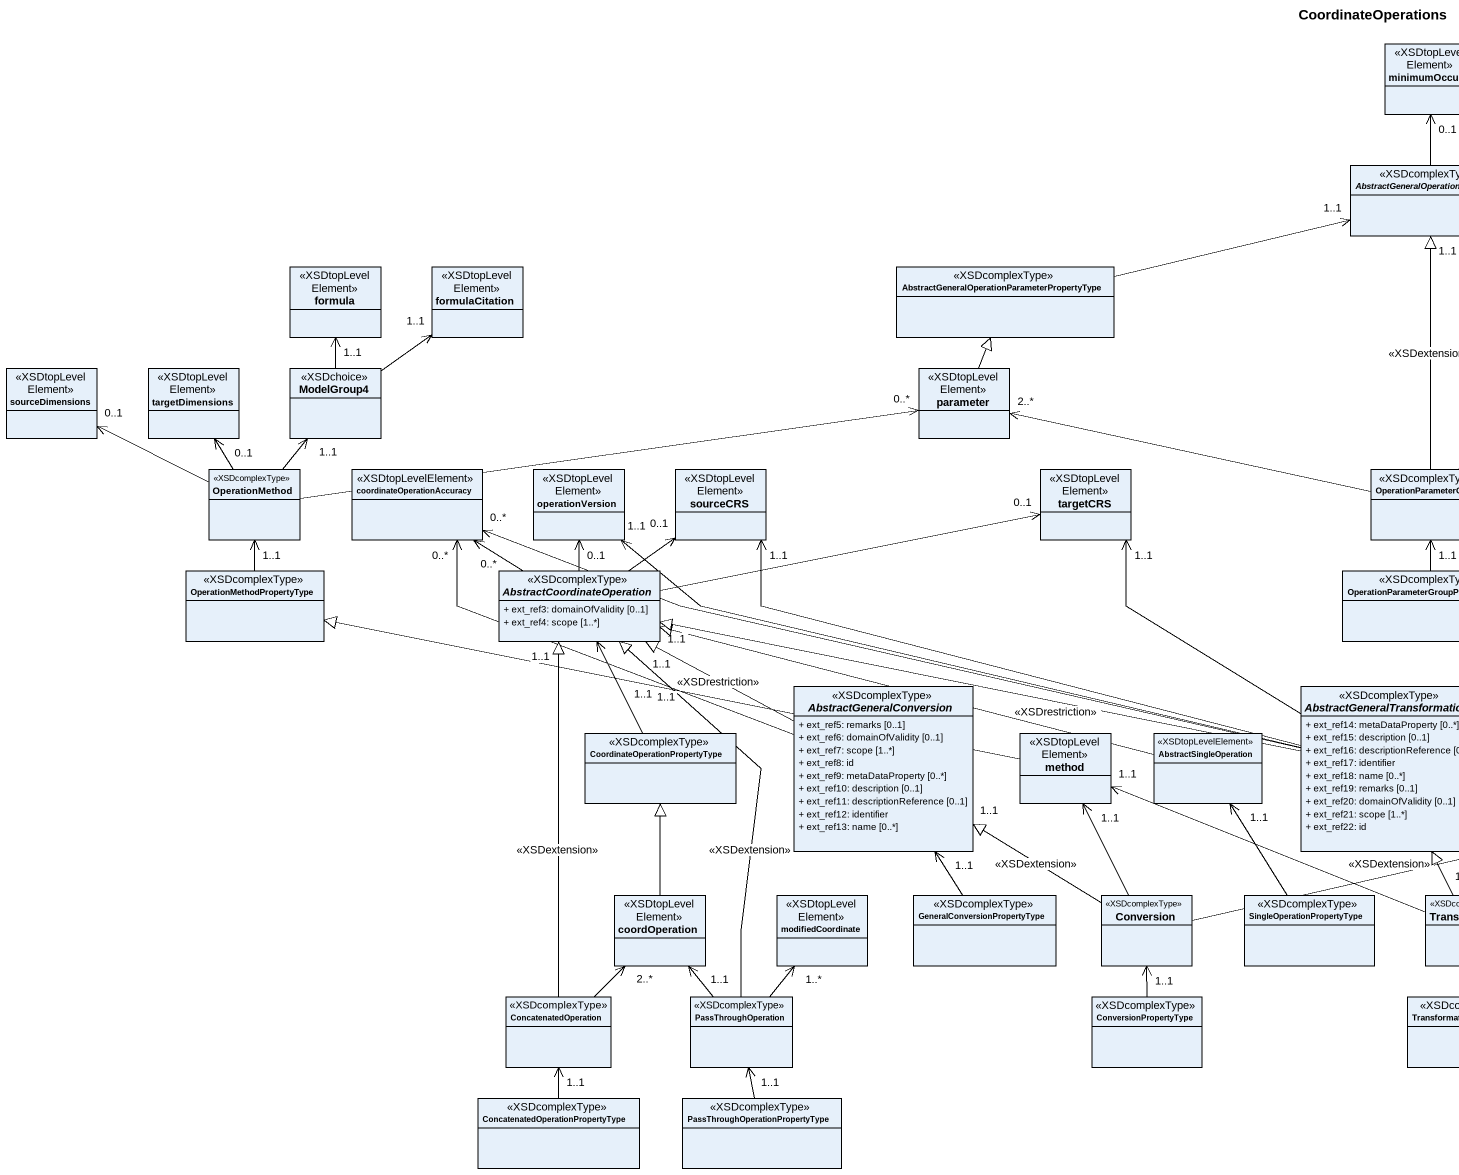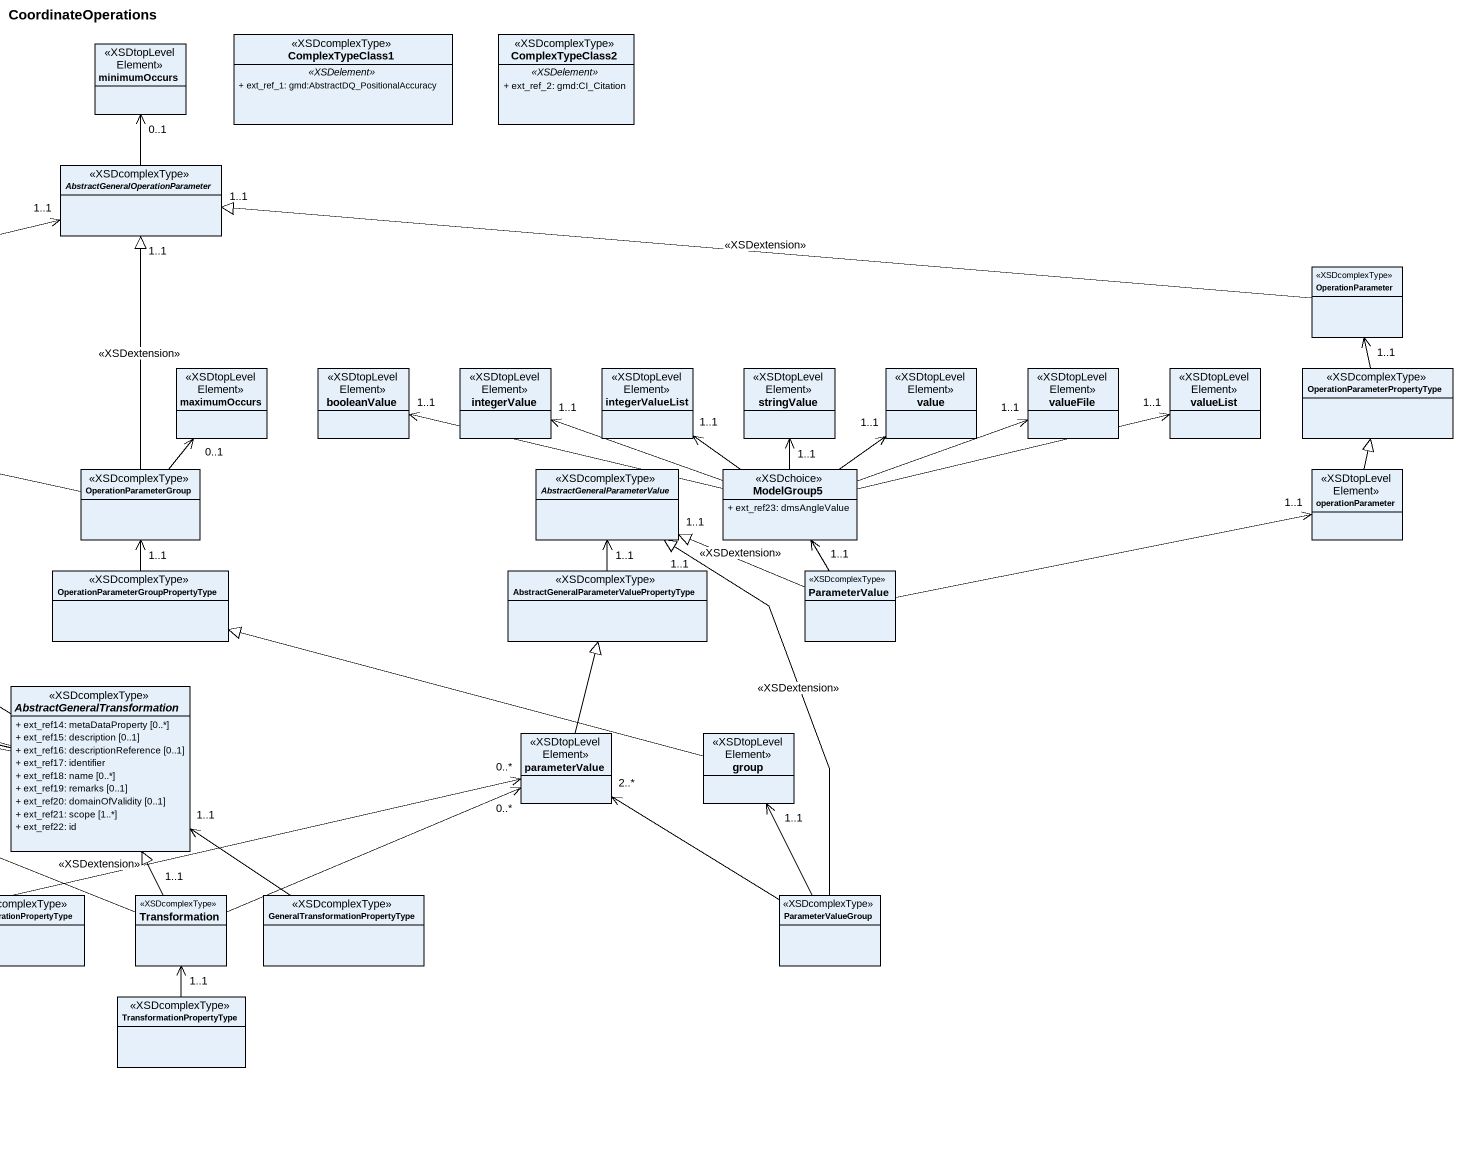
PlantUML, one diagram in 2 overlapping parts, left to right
@startuml
title CoordinateOperations
hide circle
hide empty members
skinparam classAttributeIconSize 0
class minimumOccurs <<XSDtopLevelElement>>
class ComplexTypeClass1 <<XSDcomplexType>> {
  .. <<XSDelement>> ..
  + ext_ref_1: gmd:AbstractDQ_PositionalAccuracy
}
class ComplexTypeClass2 <<XSDcomplexType>> {
  .. <<XSDelement>> ..
  + ext_ref_2: gmd:CI_Citation
}
abstract class "AbstractGeneralOperationParameter" as AbstractGeneralOperationPara <<XSDcomplexType>>
class formula <<XSDtopLevelElement>>
class formulaCitation <<XSDtopLevelElement>>
class "AbstractGeneralOperationParameterPropertyType" as AbstractGeneralOperationPara_2 <<XSDcomplexType>>
class OperationParameter <<XSDcomplexType>>
class sourceDimensions <<XSDtopLevelElement>>
class targetDimensions <<XSDtopLevelElement>>
class ModelGroup4 <<XSDchoice>>
class parameter <<XSDtopLevelElement>>
class maximumOccurs <<XSDtopLevelElement>>
class booleanValue <<XSDtopLevelElement>>
class integerValue <<XSDtopLevelElement>>
class integerValueList <<XSDtopLevelElement>>
class stringValue <<XSDtopLevelElement>>
class value <<XSDtopLevelElement>>
class valueFile <<XSDtopLevelElement>>
class valueList <<XSDtopLevelElement>>
class "OperationParameterPropertyType" as OperationParameterPropertyTy <<XSDcomplexType>>
class OperationMethod <<XSDcomplexType>>
class coordinateOperationAccuracy <<XSDtopLevelElement>>
class operationVersion <<XSDtopLevelElement>>
class sourceCRS <<XSDtopLevelElement>>
class targetCRS <<XSDtopLevelElement>>
class OperationParameterGroup <<XSDcomplexType>>
abstract class "AbstractGeneralParameterValue" as AbstractGeneralParameterValu <<XSDcomplexType>>
class ModelGroup5 <<XSDchoice>> {
  + ext_ref23: dmsAngleValue
}
class operationParameter <<XSDtopLevelElement>>
class OperationMethodPropertyType <<XSDcomplexType>>
abstract class AbstractCoordinateOperation <<XSDcomplexType>> {
  + ext_ref3: domainOfValidity [0..1]
  + ext_ref4: scope [1..*]
}
class "OperationParameterGroupPropertyType" as OperationParameterGroupPrope <<XSDcomplexType>>
class "AbstractGeneralParameterValuePropertyType" as AbstractGeneralParameterValu_2 <<XSDcomplexType>>
class ParameterValue <<XSDcomplexType>>
abstract class AbstractGeneralConversion <<XSDcomplexType>> {
  + ext_ref5: remarks [0..1]
  + ext_ref6: domainOfValidity [0..1]
  + ext_ref7: scope [1..*]
  + ext_ref8: id
  + ext_ref9: metaDataProperty [0..*]
  + ext_ref10: description [0..1]
  + ext_ref11: descriptionReference [0..1]
  + ext_ref12: identifier
  + ext_ref13: name [0..*]
}
abstract class "AbstractGeneralTransformation" as AbstractGeneralTransformatio <<XSDcomplexType>> {
  + ext_ref14: metaDataProperty [0..*]
  + ext_ref15: description [0..1]
  + ext_ref16: descriptionReference [0..1]
  + ext_ref17: identifier
  + ext_ref18: name [0..*]
  + ext_ref19: remarks [0..1]
  + ext_ref20: domainOfValidity [0..1]
  + ext_ref21: scope [1..*]
  + ext_ref22: id
}
class "CoordinateOperationPropertyType" as CoordinateOperationPropertyT <<XSDcomplexType>>
class method <<XSDtopLevelElement>>
class AbstractSingleOperation <<XSDtopLevelElement>>
class parameterValue <<XSDtopLevelElement>>
class "group" as group_ <<XSDtopLevelElement>>
class coordOperation <<XSDtopLevelElement>>
class modifiedCoordinate <<XSDtopLevelElement>>
class "GeneralConversionPropertyType" as GeneralConversionPropertyTyp <<XSDcomplexType>>
class Conversion <<XSDcomplexType>>
class SingleOperationPropertyType <<XSDcomplexType>>
class Transformation <<XSDcomplexType>>
class "GeneralTransformationPropertyType" as GeneralTransformationPropert <<XSDcomplexType>>
class ParameterValueGroup <<XSDcomplexType>>
class ConcatenatedOperation <<XSDcomplexType>>
class PassThroughOperation <<XSDcomplexType>>
class ConversionPropertyType <<XSDcomplexType>>
class TransformationPropertyType <<XSDcomplexType>>
class "ConcatenatedOperationPropertyType" as ConcatenatedOperationPropert <<XSDcomplexType>>
class "PassThroughOperationPropertyType" as PassThroughOperationProperty <<XSDcomplexType>>
AbstractGeneralOperationPara -up-> "0..1" minimumOccurs
AbstractGeneralOperationPara_2 -right-> "1..1" AbstractGeneralOperationPara
OperationParameter -left-|> "1..1" AbstractGeneralOperationPara : <<XSDextension>>
ModelGroup4 -up-> "1..1" formula
ModelGroup4 -up-> "1..1" formulaCitation
parameter -up-|> AbstractGeneralOperationPara_2
OperationParameterPropertyTy -up-> "1..1" OperationParameter
OperationMethod -left-> "0..1" sourceDimensions
OperationMethod -up-> "0..1" targetDimensions
OperationMethod -up-> "1..1" ModelGroup4
OperationMethod -right-> "0..*" parameter
OperationParameterGroup -up-|> "1..1" AbstractGeneralOperationPara : <<XSDextension>>
OperationParameterGroup -left-> "2..*" parameter
OperationParameterGroup -up-> "0..1" maximumOccurs
ModelGroup5 -left-> "1..1" booleanValue
ModelGroup5 -left-> "1..1" integerValue
ModelGroup5 -up-> "1..1" integerValueList
ModelGroup5 -up-> "1..1" stringValue
ModelGroup5 -up-> "1..1" value
ModelGroup5 -right-> "1..1" valueFile
ModelGroup5 -right-> "1..1" valueList
operationParameter -up-|> OperationParameterPropertyTy
OperationMethodPropertyType -up-> "1..1" OperationMethod
AbstractCoordinateOperation -up-> "0..*" coordinateOperationAccuracy
AbstractCoordinateOperation -up-> "0..1" operationVersion
AbstractCoordinateOperation -up-> "0..1" sourceCRS
AbstractCoordinateOperation -right-> "0..1" targetCRS
OperationParameterGroupPrope -up-> "1..1" OperationParameterGroup
AbstractGeneralParameterValu_2 -up-> "1..1" AbstractGeneralParameterValu
ParameterValue -left-|> "1..1" AbstractGeneralParameterValu : <<XSDextension>>
ParameterValue -up-> "1..1" ModelGroup5
ParameterValue -right-> "1..1" operationParameter
AbstractGeneralConversion -left-> "0..*" coordinateOperationAccuracy
AbstractGeneralConversion -left-|> "1..1" AbstractCoordinateOperation : <<XSDrestriction>>
AbstractGeneralTransformatio -left-> "0..*" coordinateOperationAccuracy
AbstractGeneralTransformatio -left-> "1..1" operationVersion
AbstractGeneralTransformatio -left-> "1..1" sourceCRS
AbstractGeneralTransformatio -up-> "1..1" targetCRS
AbstractGeneralTransformatio -left-|> "1..1" AbstractCoordinateOperation : <<XSDrestriction>>
CoordinateOperationPropertyT -up-> "1..1" AbstractCoordinateOperation
method -left-|> OperationMethodPropertyType
AbstractSingleOperation -left-|> AbstractCoordinateOperation
parameterValue -up-|> AbstractGeneralParameterValu_2
group_ -left-|> OperationParameterGroupPrope
coordOperation -up-|> CoordinateOperationPropertyT
GeneralConversionPropertyTyp -up-> "1..1" AbstractGeneralConversion
Conversion -up-|> "1..1" AbstractGeneralConversion : <<XSDextension>>
Conversion -up-> "1..1" method
Conversion -right-> "0..*" parameterValue
SingleOperationPropertyType -up-> "1..1" AbstractSingleOperation
Transformation -up-|> "1..1" AbstractGeneralTransformatio : <<XSDextension>>
Transformation -left-> "1..1" method
Transformation -right-> "0..*" parameterValue
GeneralTransformationPropert -up-> "1..1" AbstractGeneralTransformatio
ParameterValueGroup -up-|> "1..1" AbstractGeneralParameterValu : <<XSDextension>>
ParameterValueGroup -up-> "2..*" parameterValue
ParameterValueGroup -up-> "1..1" group_
ConcatenatedOperation -up-|> "1..1" AbstractCoordinateOperation : <<XSDextension>>
ConcatenatedOperation -up-> "2..*" coordOperation
PassThroughOperation -up-|> "1..1" AbstractCoordinateOperation : <<XSDextension>>
PassThroughOperation -up-> "1..1" coordOperation
PassThroughOperation -up-> "1..*" modifiedCoordinate
ConversionPropertyType -up-> "1..1" Conversion
TransformationPropertyType -up-> "1..1" Transformation
ConcatenatedOperationPropert -up-> "1..1" ConcatenatedOperation
PassThroughOperationProperty -up-> "1..1" PassThroughOperation
@enduml
